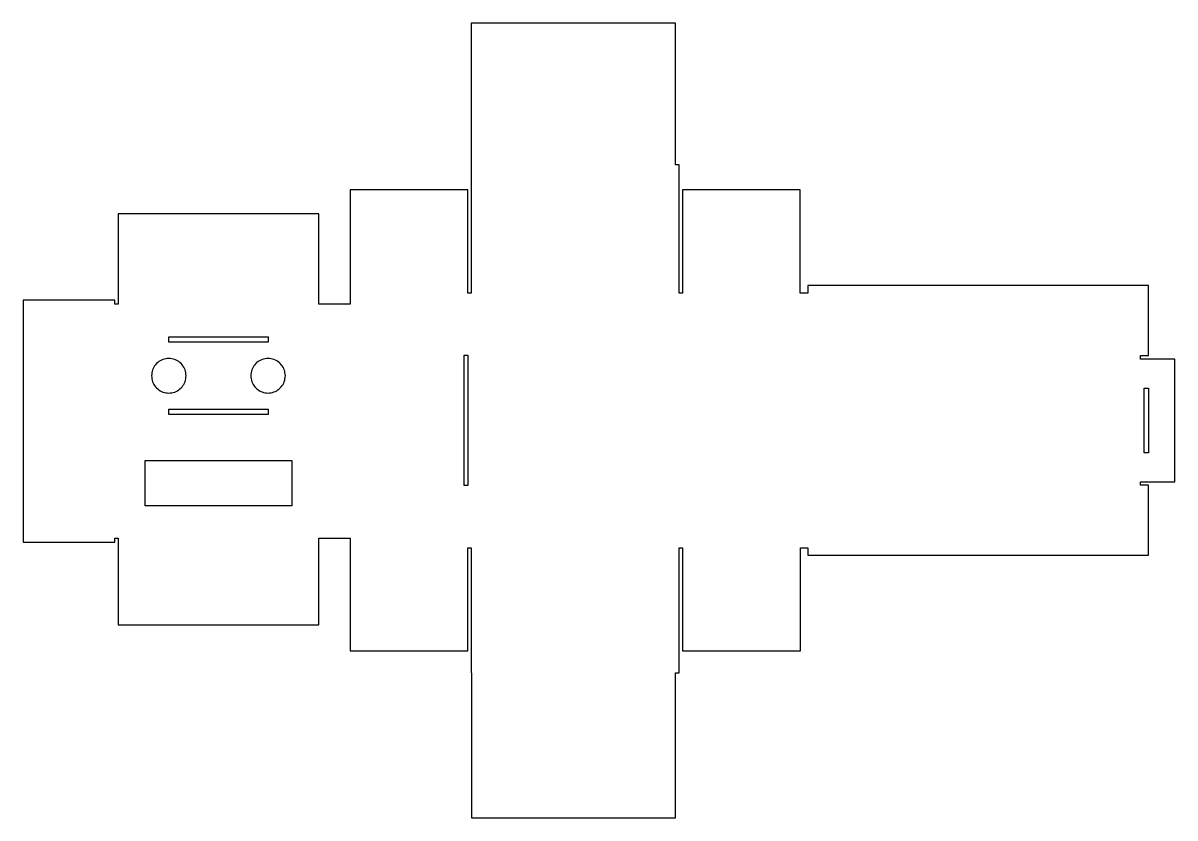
# Model space of a CAD drawing. Extents: x 23 to 556, y 21 to 389.
import ezdxf

# ---------------------------------------------------------------- set-up
doc = ezdxf.new("R2010")
doc.units = 0
doc.layers.add('INTERIOR_PROFILES', color=7, linetype='CONTINUOUS')
doc.layers.add('OUTER_PROFILES', color=7, linetype='CONTINUOUS')

msp = doc.modelspace()

# ---------------------------------------------------------------- linework, layer by layer
at = {"layer": 'INTERIOR_PROFILES', "color": 7}
for points in [[(90.313891, 243.380954), (136.313897, 243.380954), (136.313897, 240.880954), (90.313891, 240.880954)], [(228.867793, 174.507632), (227.147792, 174.507632), (227.147792, 234.90762), (228.867793, 234.90762)], [(98.313886, 225.380953)], [(144.313897, 225.380953)], [(542.257615, 189.707619), (542.257615, 219.70762), (544.2576, 219.70762), (544.2576, 189.707619)], [(136.313897, 209.880953), (136.313897, 207.380952), (90.313891, 207.380952), (90.313891, 209.880953)], [(147.313899, 186.174286), (147.313899, 165.174296), (79.313892, 165.174296), (79.313892, 186.174286)]]:
    msp.add_lwpolyline(points, close=True, dxfattribs=at)
for points, knots in [([(98.313886, 225.380953), (98.219237, 226.317071), (98.031297, 228.175891), (96.559478, 230.633272), (94.402837, 232.460516), (91.730928, 233.429725), (88.896854, 233.429725), (86.224945, 232.460516), (84.068304, 230.633272), (82.596485, 228.175891), (82.408545, 226.317071), (82.313896, 225.380953)], [0, 0, 0, 0, 2.793755, 5.547472, 8.341226, 11.134981, 13.888698, 16.682453, 19.476207, 22.229924, 25.023679, 25.023679, 25.023679, 25.023679]), ([(144.313897, 225.380953), (144.218523, 226.31645), (144.029141, 228.17405), (142.556752, 230.629102), (140.400639, 232.454425), (137.730106, 233.422537), (134.897688, 233.422537), (132.227155, 232.454425), (130.071042, 230.629102), (128.598652, 228.17405), (128.409271, 226.31645), (128.313897, 225.380953)], [0, 0, 0, 0, 2.79217, 5.544366, 8.336536, 11.128706, 13.880903, 16.673072, 19.465242, 22.217439, 25.009608, 25.009608, 25.009608, 25.009608]), ([(82.313896, 225.380953), (82.408522, 224.444816), (82.596416, 222.585958), (84.068217, 220.128502), (86.224875, 218.301197), (88.896828, 217.331953), (91.730954, 217.331953), (94.402907, 218.301197), (96.559565, 220.128502), (98.031366, 222.585958), (98.21926, 224.444816), (98.313886, 225.380953)], [0, 0, 0, 0, 2.793805, 5.547571, 8.341376, 11.135181, 13.888946, 16.682751, 19.476557, 22.230322, 25.024127, 25.024127, 25.024127, 25.024127]), ([(128.313897, 225.380953), (128.409479, 224.445636), (128.599276, 222.588388), (130.07183, 220.134006), (132.22779, 218.309237), (134.897926, 217.34144), (137.729868, 217.34144), (140.400003, 218.309237), (142.555964, 220.134006), (144.028518, 222.588388), (144.218314, 224.445636), (144.313897, 225.380953)], [0, 0, 0, 0, 2.791713, 5.543472, 8.335185, 11.126898, 13.878657, 16.67037, 19.462083, 22.213842, 25.005555, 25.005555, 25.005555, 25.005555])]:
    msp.add_open_spline(points, degree=3, knots=knots, dxfattribs=at)
at = {"layer": 'OUTER_PROFILES', "color": 7}
msp.add_lwpolyline([(325.055759, 323.043549), (325.055759, 388.759479), (230.375756, 388.759479), (230.375756, 263.687619), (228.867793, 263.687619), (228.867793, 311.435585), (174.38779, 311.435585), (174.38779, 258.58762), (159.753898, 258.58762), (159.753898, 300.335586), (66.873898, 300.335586), (66.873898, 258.58762), (65.365932, 258.58762), (65.365932, 260.34762), (22.775925, 260.34762), (22.775925, 148.367619), (65.365932, 148.367619), (65.365932, 150.127627), (66.873898, 150.127627), (66.873898, 109.979646), (159.753898, 109.979646), (159.753898, 150.127627), (174.38779, 150.127627), (174.38779, 97.979655), (228.867793, 97.979655), (228.867793, 145.727633), (230.375756, 145.727633), (230.375756, 87.77965), (230.575755, 87.77965), (230.575755, 20.555764), (325.055759, 20.555764), (325.055759, 87.77965), (326.855746, 87.77965), (326.855746, 145.727633), (328.363712, 145.727633), (328.363712, 97.979655), (383.043721, 97.979655), (383.043721, 145.727633), (386.351674, 145.727633), (386.351674, 142.207616), (544.27964, 142.207616), (544.27964, 174.70762), (540.589655, 174.70762), (540.589655, 176.307622), (556.497622, 176.307622), (556.497622, 233.10762), (540.589655, 233.10762), (540.589655, 234.707619), (544.27964, 234.707619), (544.27964, 267.20762), (386.351674, 267.20762), (386.351674, 263.687619), (382.843722, 263.687619), (382.843722, 311.435585), (328.363712, 311.435585), (328.363712, 263.687619), (326.855746, 263.687619), (326.855746, 323.043549)], close=True, dxfattribs=at)

doc.saveas('drawing.dxf')
